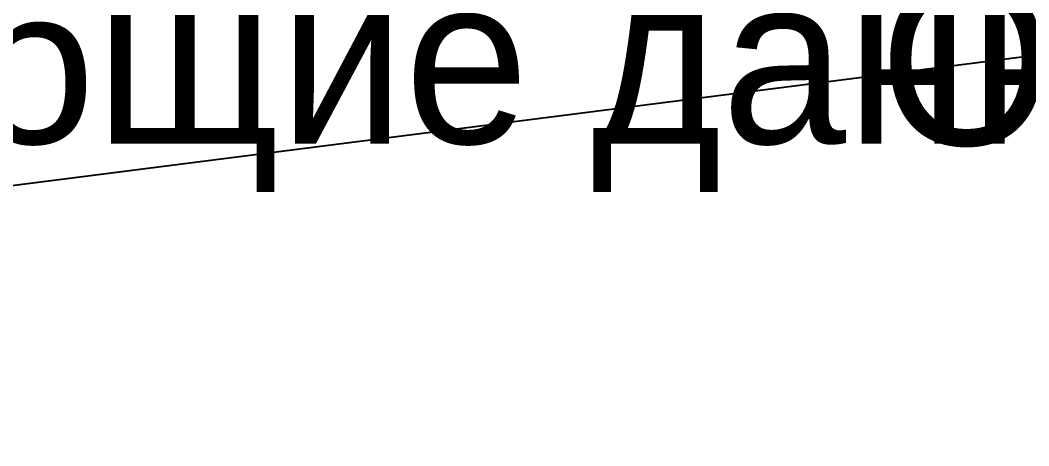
# Model space of a CAD drawing. Header units: millimetres. Extents: x -112426 to 8831, y 1218 to 38707.
# Drawn here: x 1713.7 to 2135.8, y 1218.2 to 1396.3 of the extents above; entities that cross this region are included whole.
import ezdxf
from ezdxf.enums import TextEntityAlignment as Align

# ---------------------------------------------------------------- set-up
doc = ezdxf.new("R2018")
doc.units = ezdxf.units.MM
doc.layers.add('Размеры на чертеже', color=250, linetype='Continuous', lineweight=25)
doc.styles.add('-ISOCPEUR-', font='isocpeur.ttf')
doc.styles.get("Standard").update_dxf_attribs({"font": 'arial.ttf'})

# ---------------------------------------------------------------- blocks, each defined once
blk = doc.blocks.new('*U168')
at = {"style": '-ISOCPEUR-'}
blk.add_attdef('РАЗРАБОТАЛ', text='', height=2.5, dxfattribs=at).set_placement((250.5, -264.22), align=Align.MIDDLE_LEFT)
at = {"style": '-ISOCPEUR-', "flags": 8}
for tag, height, p in [('ДАТА', 2.5, (290.07, -264.4)), ('ДАТА1', 2.5, (290.07, -269.4)), ('ЛИСТ', 3, (386.39, -271.92)), ('ЛИСТОВ', 3, (403.89, -271.92)), ('ФОРМАТ', 3, (380.97, -294.75))]:
    blk.add_attdef(tag, text='', height=height, dxfattribs=at).set_placement(p, align=Align.MIDDLE_CENTER)
at = {"style": '-ISOCPEUR-'}
blk.add_attdef('ПРОВЕРИЛ', (250.75, -270.73), '', height=2.5, dxfattribs=at)
at = {"lineweight": 30, "flags": 104}
blk.add_attdef('ИМЯ_ЧЕРТЕЖА', text='', height=3, dxfattribs=at).set_placement((333.63, -284.13), align=Align.MIDDLE_CENTER)

msp = doc.modelspace()

# ---------------------------------------------------------------- linework, layer by layer
msp.add_line((6610.206, 1951.39), (857.036, 1218.247))

# ---------------------------------------------------------------- block references
at = {"layer": 'Размеры на чертеже', "lineweight": 90}
ref = msp.add_blockref('*U168', (1285.179, 1698.791), dxfattribs=at)
lines = msp.add_mtext('Общие данные (начало)', dxfattribs={"layer": '0', "insert": (1618.806, 1414.666), "char_height": 70, "attachment_point": 1})
ref.add_attrib('ИМЯ_ЧЕРТЕЖА', '', (1618.806, 1414.666), dxfattribs={"flags": 104}).embed_mtext(lines)
ref = msp.add_blockref('*U168', (1739.719, 1698.16), dxfattribs=at)
lines = msp.add_mtext('Общие данные (окончание)', dxfattribs={"layer": '0', "insert": (2073.346, 1414.035), "char_height": 70, "attachment_point": 1})
ref.add_attrib('ИМЯ_ЧЕРТЕЖА', '', (2073.346, 1414.035), dxfattribs={"flags": 104}).embed_mtext(lines)

doc.saveas('drawing.dxf')
